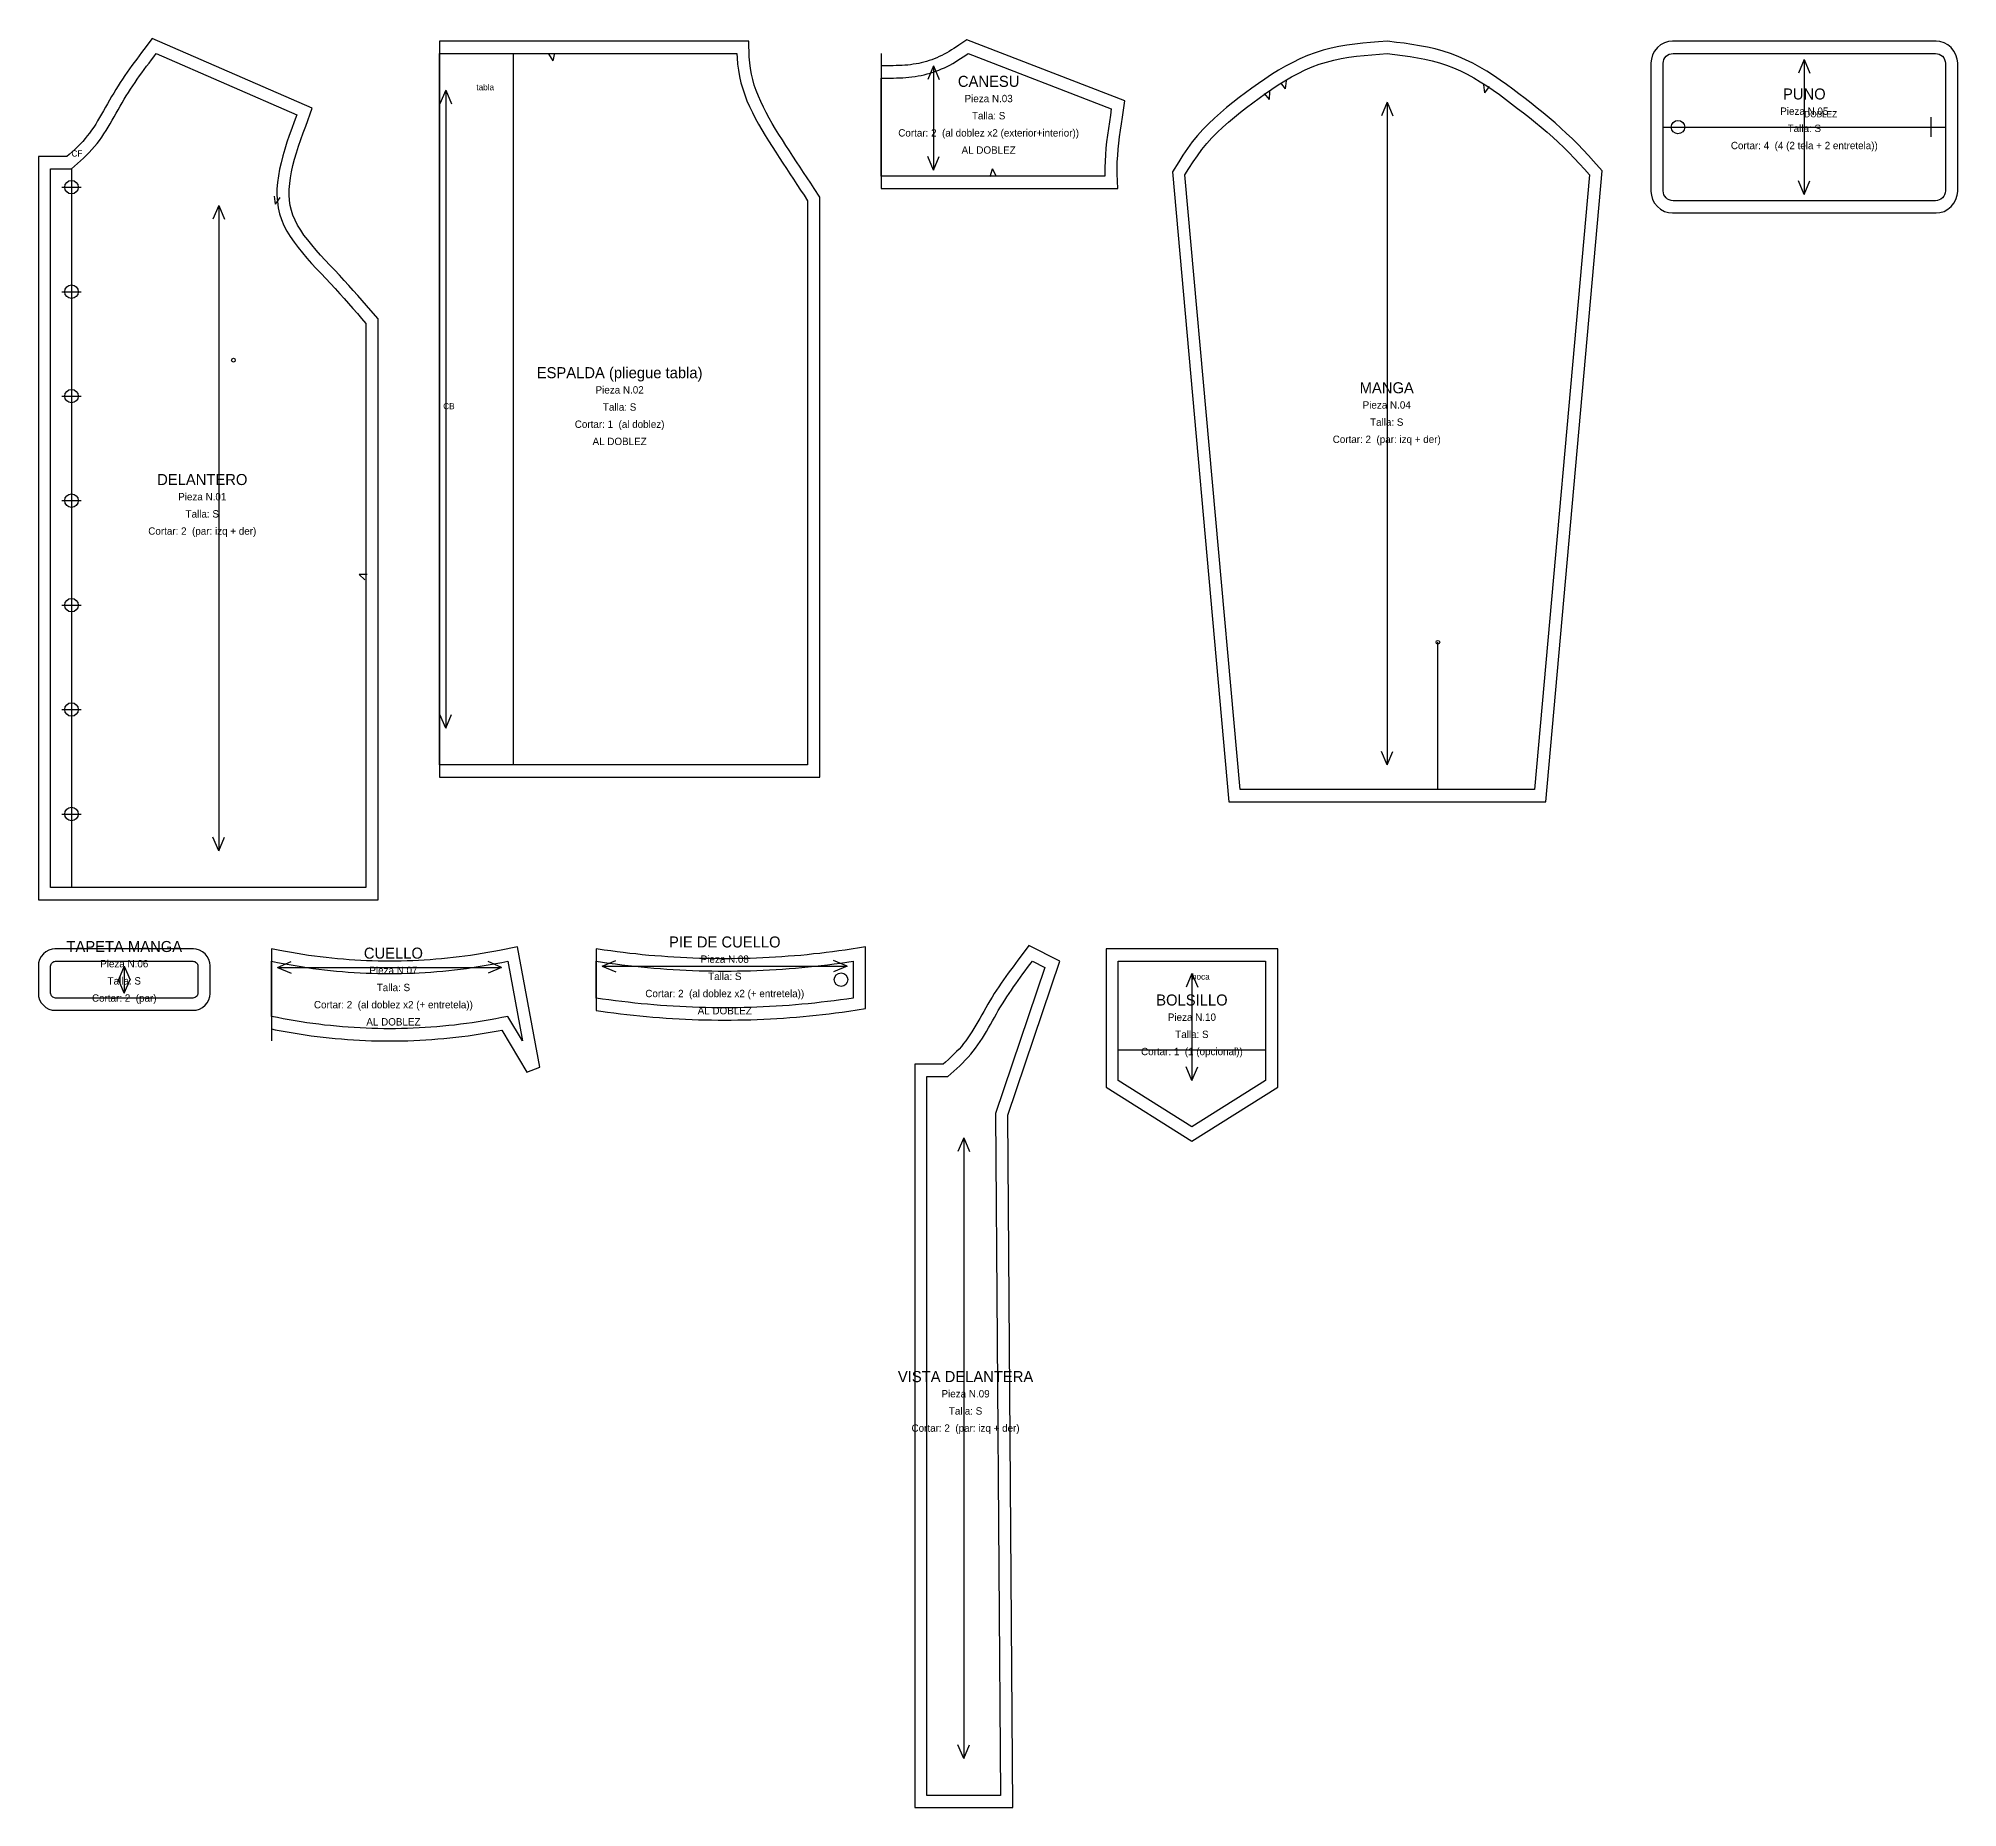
# Model space of a CAD drawing. Header units: centimetres. Extents: x -1 to 155, y -143 to 1.
import ezdxf
from ezdxf.enums import TextEntityAlignment as Align

# ---------------------------------------------------------------- set-up
doc = ezdxf.new("R2010")
doc.units = ezdxf.units.CM
for name, color, linetype in [('BOTONES', 30, 'Continuous'), ('CENTROS', 5, 'Continuous'), ('CONSTRUCCION', 8, 'Continuous'), ('CORTE', 1, 'Continuous'), ('COSTURA', 3, 'Continuous'), ('DOBLEZ', 6, 'Continuous'), ('HILO', 2, 'Continuous'), ('OJAL', 200, 'Continuous'), ('PIQUETES', 4, 'Continuous'), ('REFERENCIAS', 9, 'Continuous'), ('TEXTOS', 7, 'Continuous')]:
    doc.layers.add(name, color=color, linetype=linetype)

msp = doc.modelspace()

# ---------------------------------------------------------------- linework, layer by layer
at = {"layer": 'BOTONES'}
for centre in [(132.65, -6), (1.7, -10.9), (1.7, -19.42), (1.7, -27.93), (1.7, -36.45), (1.7, -44.97), (1.7, -53.48), (1.7, -62), (64.43, -75.5)]:
    msp.add_circle(centre, 0.55, dxfattribs=at)
at = {"layer": 'CENTROS'}
for centre in [(14.9, -25), (113.08, -48)]:
    msp.add_circle(centre, 0.15, dxfattribs=at)
at = {"layer": 'CONSTRUCCION'}
for p, q in [((31.7, 0), (31.7, -58)), ((37.7, 0), (37.7, -58)), ((131.45, -6), (154.45, -6)), ((1.7, -9.4), (1.7, -68)), ((113.08, -60), (113.08, -48)), ((87.03, -81.22), (99.03, -81.22))]:
    msp.add_line(p, q, dxfattribs=at)
at = {"layer": 'CORTE'}
for points in [[(-1, -69), (26.7, -69), (26.7, -21.62), (26.1, -20.94), (25.75, -20.54), (25.39, -20.13), (25.03, -19.72), (24.67, -19.32), (24.3, -18.91), (23.93, -18.5), (23.55, -18.08), (23.16, -17.67), (22.77, -17.26), (22.38, -16.84), (22.01, -16.43), (21.64, -16.02), (21.29, -15.61), (20.96, -15.2), (20.65, -14.8), (20.38, -14.39), (20.13, -13.99), (19.92, -13.59), (19.75, -13.19), (19.62, -12.79), (19.53, -12.39), (19.47, -11.97), (19.45, -11.53), (19.45, -11.08), (19.49, -10.61), (19.55, -10.13), (19.64, -9.64), (19.75, -9.13), (19.89, -8.62), (20.04, -8.09), (20.21, -7.55), (20.39, -7.01), (20.59, -6.46), (20.79, -5.91), (21.32, -4.46), (8.27, 1.23), (7.6, 0.34), (7.41, 0.08), (7.21, -0.19), (7.02, -0.45), (6.82, -0.72), (6.63, -0.98), (6.43, -1.25), (6.24, -1.53), (6.05, -1.8), (5.86, -2.08), (5.68, -2.36), (5.49, -2.64), (5.31, -2.93), (5.14, -3.22), (4.96, -3.51), (4.8, -3.8), (4.63, -4.09), (4.47, -4.38), (4.31, -4.66), (4.15, -4.94), (3.99, -5.22), (3.83, -5.49), (3.67, -5.75), (3.51, -6), (3.34, -6.25), (3.17, -6.49), (2.99, -6.72), (2.81, -6.94), (2.62, -7.16), (2.42, -7.37), (2.21, -7.59), (1.99, -7.8), (1.76, -8.01), (1.52, -8.22), (1.32, -8.4), (-1, -8.4), (-1, -69)], [(62.7, -11.7), (62.24, -11.01), (61.96, -10.58), (61.67, -10.14), (61.38, -9.7), (61.09, -9.27), (60.8, -8.83), (60.51, -8.38), (60.22, -7.94), (59.94, -7.5), (59.65, -7.05), (59.37, -6.6), (59.09, -6.16), (58.82, -5.71), (58.57, -5.26), (58.32, -4.81), (58.1, -4.37), (57.88, -3.92), (57.69, -3.47), (57.52, -3.02), (57.36, -2.57), (57.24, -2.13), (57.13, -1.68), (57.05, -1.22), (56.99, -0.76), (56.95, -0.28), (56.9, 1), (31.7, 1), (31.7, -59), (62.7, -59), (62.7, -11.7)], [(86.94, -9.8), (86.93, -9.32), (86.95, -8.82), (86.98, -8.32), (87.02, -7.81), (87.07, -7.3), (87.14, -6.78), (87.21, -6.25), (87.28, -5.72), (87.37, -5.19), (87.57, -3.86), (74.67, 1.12), (74.03, 0.69), (73.83, 0.55), (73.63, 0.42), (73.43, 0.29), (73.23, 0.17), (73.04, 0.05), (72.84, -0.05), (72.64, -0.16), (72.44, -0.25), (72.24, -0.34), (72.03, -0.43), (71.82, -0.51), (71.61, -0.58), (71.4, -0.65), (71.19, -0.71), (70.97, -0.76), (70.76, -0.81), (70.54, -0.85), (70.32, -0.88), (70.09, -0.91), (69.87, -0.94), (69.64, -0.96), (69.41, -0.97), (69.17, -0.98), (68.93, -0.99), (68.69, -1), (68.45, -1), (68.2, -1), (67.95, -1), (67.7, -1), (67.7, -11), (86.98, -11), (86.94, -9.8)], [(96.04, -61), (121.87, -61), (126.48, -9.56), (125.77, -8.77), (125.35, -8.31), (124.92, -7.85), (124.48, -7.39), (124.03, -6.94), (123.57, -6.51), (123.11, -6.08), (122.64, -5.66), (122.16, -5.25), (121.67, -4.85), (121.18, -4.45), (120.69, -4.06), (120.19, -3.67), (119.69, -3.29), (119.18, -2.91), (118.67, -2.53), (118.15, -2.16), (117.61, -1.8), (117.06, -1.45), (116.5, -1.12), (115.93, -0.8), (115.34, -0.51), (114.74, -0.24), (114.12, -0.01), (113.5, 0.19), (112.86, 0.37), (112.23, 0.51), (111.59, 0.63), (110.96, 0.74), (110.33, 0.83), (109.7, 0.91), (108.98, 1), (108.24, 0.95), (107.6, 0.9), (106.96, 0.84), (106.31, 0.77), (105.66, 0.68), (105.01, 0.57), (104.37, 0.43), (103.72, 0.27), (103.08, 0.06), (102.46, -0.17), (101.84, -0.43), (101.25, -0.72), (100.66, -1.04), (100.09, -1.37), (99.53, -1.72), (98.98, -2.08), (98.45, -2.45), (97.92, -2.83), (97.4, -3.21), (96.88, -3.6), (96.36, -4), (95.86, -4.41), (95.36, -4.83), (94.87, -5.27), (94.39, -5.73), (93.93, -6.2), (93.49, -6.69), (93.06, -7.21), (92.67, -7.75), (92.3, -8.29), (91.95, -8.83), (91.44, -9.65), (96.04, -61)], [(130.45, -11.25), (130.48, -11.55), (130.58, -11.89), (130.75, -12.2), (130.97, -12.48), (131.24, -12.7), (131.56, -12.87), (131.89, -12.97), (132.2, -13), (153.69, -13), (154, -12.97), (154.34, -12.87), (154.65, -12.7), (154.92, -12.48), (155.15, -12.2), (155.31, -11.89), (155.42, -11.55), (155.45, -11.25), (155.45, -0.75), (155.42, -0.45), (155.31, -0.11), (155.15, 0.2), (154.92, 0.48), (154.65, 0.7), (154.34, 0.87), (154, 0.97), (153.69, 1), (132.2, 1), (131.89, 0.97), (131.56, 0.87), (131.24, 0.7), (130.97, 0.48), (130.75, 0.2), (130.58, -0.11), (130.48, -0.45), (130.45, -0.75), (130.45, -11.25)], [(-1, -76.65), (-0.98, -76.87), (-0.9, -77.14), (-0.77, -77.38), (-0.59, -77.59), (-0.38, -77.77), (-0.14, -77.9), (0.13, -77.98), (0.35, -78), (11.65, -78), (11.87, -77.98), (12.14, -77.9), (12.38, -77.77), (12.59, -77.59), (12.77, -77.38), (12.9, -77.14), (12.98, -76.87), (13, -76.65), (13, -74.35), (12.98, -74.13), (12.9, -73.86), (12.77, -73.62), (12.59, -73.41), (12.38, -73.23), (12.14, -73.1), (11.87, -73.02), (11.65, -73), (0.35, -73), (0.13, -73.02), (-0.14, -73.1), (-0.38, -73.23), (-0.59, -73.41), (-0.77, -73.62), (-0.9, -73.86), (-0.98, -74.13), (-1, -74.35), (-1, -76.65)], [(18.78, -79.67), (19.27, -79.76), (19.76, -79.85), (20.25, -79.93), (20.75, -80), (21.24, -80.07), (21.73, -80.13), (22.22, -80.19), (22.71, -80.24), (23.2, -80.29), (23.7, -80.34), (24.19, -80.37), (24.68, -80.41), (25.17, -80.44), (25.66, -80.46), (26.16, -80.48), (26.65, -80.49), (27.14, -80.5), (27.63, -80.5), (28.12, -80.5), (28.62, -80.49), (29.11, -80.48), (29.6, -80.46), (30.09, -80.44), (30.58, -80.41), (31.08, -80.37), (31.57, -80.34), (32.06, -80.29), (32.55, -80.24), (33.04, -80.19), (33.53, -80.13), (34.03, -80.07), (34.52, -80), (35.01, -79.93), (35.5, -79.85), (35.99, -79.76), (36.48, -79.67), (36.77, -79.62), (38.82, -83.04), (39.88, -82.64), (38.06, -72.82), (36.59, -73.12), (36.12, -73.21), (35.65, -73.29), (35.17, -73.37), (34.7, -73.45), (34.23, -73.52), (33.76, -73.59), (33.29, -73.65), (32.82, -73.7), (32.34, -73.76), (31.87, -73.8), (31.4, -73.84), (30.93, -73.88), (30.46, -73.91), (29.99, -73.94), (29.52, -73.96), (29.05, -73.98), (28.57, -73.99), (28.1, -74), (27.63, -74), (27.16, -74), (26.69, -73.99), (26.22, -73.98), (25.75, -73.96), (25.28, -73.94), (24.8, -73.91), (24.33, -73.88), (23.86, -73.84), (23.39, -73.8), (22.92, -73.76), (22.45, -73.7), (21.98, -73.65), (21.5, -73.59), (21.03, -73.52), (20.56, -73.45), (20.09, -73.37), (19.62, -73.29), (19.15, -73.21), (18.68, -73.12), (18, -72.98), (18, -79.52), (18.29, -79.58), (18.78, -79.67)], [(45.38, -78.14), (45.91, -78.21), (46.44, -78.28), (46.97, -78.34), (47.5, -78.4), (48.03, -78.46), (48.57, -78.51), (49.1, -78.55), (49.63, -78.6), (50.16, -78.64), (50.69, -78.67), (51.22, -78.7), (51.76, -78.73), (52.29, -78.75), (52.82, -78.77), (53.35, -78.78), (53.88, -78.79), (54.41, -78.8), (54.95, -78.8), (55.48, -78.8), (56.01, -78.79), (56.54, -78.78), (57.07, -78.77), (57.6, -78.75), (58.14, -78.73), (58.67, -78.7), (59.2, -78.67), (59.73, -78.64), (60.26, -78.6), (60.79, -78.55), (61.33, -78.51), (61.86, -78.46), (62.39, -78.4), (62.92, -78.34), (63.45, -78.28), (63.98, -78.21), (64.52, -78.14), (65.05, -78.07), (66.43, -77.86), (66.43, -72.84), (64.76, -73.09), (64.24, -73.16), (63.73, -73.23), (63.21, -73.3), (62.69, -73.36), (62.18, -73.41), (61.66, -73.47), (61.14, -73.52), (60.63, -73.56), (60.11, -73.6), (59.59, -73.64), (59.08, -73.67), (58.56, -73.7), (58.04, -73.73), (57.53, -73.75), (57.01, -73.77), (56.5, -73.78), (55.98, -73.79), (55.46, -73.8), (54.95, -73.8), (54.43, -73.8), (53.91, -73.79), (53.4, -73.78), (52.88, -73.77), (52.36, -73.75), (51.85, -73.73), (51.33, -73.7), (50.81, -73.67), (50.3, -73.64), (49.78, -73.6), (49.26, -73.56), (48.75, -73.52), (48.23, -73.47), (47.71, -73.41), (47.2, -73.36), (46.68, -73.3), (46.17, -73.23), (45.65, -73.16), (45.13, -73.09), (44.46, -72.99), (44.46, -78.01), (44.84, -78.07), (45.38, -78.14)], [(70.43, -143), (78.44, -143), (78.03, -86.56), (82.25, -73.99), (79.73, -72.73), (79.03, -73.66), (78.84, -73.92), (78.64, -74.19), (78.45, -74.45), (78.25, -74.72), (78.06, -74.98), (77.86, -75.25), (77.67, -75.53), (77.48, -75.8), (77.29, -76.08), (77.11, -76.36), (76.92, -76.64), (76.74, -76.93), (76.56, -77.22), (76.39, -77.51), (76.22, -77.8), (76.06, -78.09), (75.9, -78.38), (75.74, -78.66), (75.58, -78.94), (75.42, -79.22), (75.26, -79.49), (75.1, -79.75), (74.94, -80), (74.77, -80.25), (74.6, -80.49), (74.42, -80.72), (74.24, -80.94), (74.05, -81.16), (73.85, -81.37), (73.63, -81.59), (73.41, -81.8), (73.19, -82.01), (72.95, -82.22), (72.75, -82.4), (70.43, -82.4), (70.43, -143)], [(86.03, -84.27), (93.03, -88.68), (100.03, -84.27), (100.03, -73), (86.03, -73), (86.03, -84.27)]]:
    msp.add_lwpolyline(points, close=True, dxfattribs=at)
at = {"layer": 'COSTURA'}
for points in [[(0, -9.4), (1.7, -9.4), (1.95, -9.18), (2.19, -8.97), (2.43, -8.75), (2.67, -8.52), (2.91, -8.3), (3.14, -8.07), (3.36, -7.83), (3.57, -7.59), (3.78, -7.34), (3.97, -7.08), (4.16, -6.82), (4.34, -6.55), (4.52, -6.28), (4.69, -6), (4.85, -5.72), (5.02, -5.44), (5.18, -5.16), (5.34, -4.87), (5.5, -4.58), (5.66, -4.3), (5.83, -4.02), (5.99, -3.73), (6.16, -3.46), (6.34, -3.18), (6.51, -2.91), (6.69, -2.64), (6.88, -2.37), (7.06, -2.1), (7.25, -1.83), (7.44, -1.57), (7.63, -1.3), (7.82, -1.04), (8.02, -0.78), (8.21, -0.52), (8.4, -0.26), (8.6, 0), (20.06, -5), (19.85, -5.56), (19.65, -6.12), (19.45, -6.68), (19.26, -7.24), (19.08, -7.8), (18.92, -8.35), (18.78, -8.9), (18.66, -9.44), (18.56, -9.98), (18.49, -10.51), (18.45, -11.04), (18.45, -11.56), (18.48, -12.07), (18.55, -12.57), (18.66, -13.06), (18.82, -13.54), (19.02, -14.01), (19.26, -14.48), (19.53, -14.93), (19.84, -15.38), (20.17, -15.82), (20.52, -16.25), (20.89, -16.68), (21.27, -17.11), (21.65, -17.52), (22.04, -17.94), (22.43, -18.35), (22.81, -18.76), (23.19, -19.17), (23.56, -19.58), (23.92, -19.98), (24.28, -20.39), (24.64, -20.79), (25, -21.2), (25.35, -21.6), (25.7, -22), (25.7, -68), (0, -68)], [(31.7, 0), (37.7, 0), (55.94, 0), (55.96, -0.34), (56, -0.86), (56.06, -1.37), (56.15, -1.88), (56.27, -2.38), (56.41, -2.87), (56.58, -3.36), (56.76, -3.85), (56.97, -4.33), (57.2, -4.81), (57.44, -5.28), (57.69, -5.75), (57.96, -6.21), (58.24, -6.68), (58.52, -7.13), (58.81, -7.59), (59.1, -8.04), (59.39, -8.49), (59.68, -8.93), (59.97, -9.37), (60.26, -9.81), (60.54, -10.25), (60.83, -10.69), (61.12, -11.13), (61.41, -11.56), (61.7, -12), (61.7, -58), (37.7, -58), (31.7, -58)], [(67.7, -2), (67.95, -2), (68.2, -2), (68.46, -2), (68.71, -2), (68.96, -1.99), (69.21, -1.98), (69.46, -1.97), (69.71, -1.95), (69.96, -1.93), (70.21, -1.91), (70.46, -1.87), (70.71, -1.83), (70.95, -1.79), (71.2, -1.73), (71.44, -1.67), (71.69, -1.61), (71.93, -1.53), (72.16, -1.45), (72.4, -1.36), (72.63, -1.26), (72.86, -1.16), (73.09, -1.05), (73.31, -0.94), (73.53, -0.81), (73.75, -0.69), (73.96, -0.55), (74.17, -0.42), (74.38, -0.28), (74.59, -0.14), (74.8, 0), (86.46, -4.5), (86.38, -5.04), (86.3, -5.58), (86.22, -6.11), (86.14, -6.65), (86.08, -7.19), (86.02, -7.72), (85.98, -8.25), (85.95, -8.78), (85.93, -9.3), (85.94, -9.83), (85.94, -10), (67.7, -10)], [(92.46, -9.9), (92.79, -9.37), (93.13, -8.84), (93.48, -8.33), (93.85, -7.83), (94.25, -7.35), (94.66, -6.88), (95.1, -6.44), (95.55, -6.01), (96.01, -5.59), (96.49, -5.18), (96.99, -4.79), (97.49, -4.4), (97.99, -4.02), (98.5, -3.64), (99.02, -3.27), (99.54, -2.91), (100.07, -2.56), (100.61, -2.23), (101.15, -1.91), (101.7, -1.62), (102.26, -1.34), (102.83, -1.1), (103.41, -0.88), (104, -0.7), (104.59, -0.54), (105.2, -0.41), (105.82, -0.31), (106.44, -0.22), (107.06, -0.15), (107.69, -0.1), (108.32, -0.05), (108.95, 0), (109.57, -0.08), (110.19, -0.16), (110.81, -0.25), (111.42, -0.35), (112.02, -0.47), (112.62, -0.6), (113.21, -0.76), (113.79, -0.95), (114.36, -1.17), (114.92, -1.41), (115.47, -1.69), (116.01, -1.98), (116.54, -2.3), (117.06, -2.64), (117.58, -2.98), (118.09, -3.35), (118.59, -3.71), (119.09, -4.09), (119.58, -4.47), (120.07, -4.85), (120.56, -5.23), (121.04, -5.62), (121.51, -6.01), (121.98, -6.41), (122.44, -6.82), (122.89, -7.24), (123.34, -7.66), (123.77, -8.09), (124.2, -8.54), (124.62, -8.99), (125.03, -9.44), (125.45, -9.9), (120.95, -60), (96.95, -60)], [(131.45, -0.8), (131.46, -0.64), (131.51, -0.49), (131.58, -0.36), (131.68, -0.23), (131.8, -0.13), (131.94, -0.06), (132.09, -0.02), (132.25, 0), (153.65, 0), (153.8, -0.02), (153.95, -0.06), (154.09, -0.13), (154.21, -0.23), (154.31, -0.36), (154.38, -0.49), (154.43, -0.64), (154.45, -0.8), (154.45, -11.2), (154.43, -11.36), (154.38, -11.51), (154.31, -11.64), (154.21, -11.77), (154.09, -11.87), (153.95, -11.94), (153.8, -11.98), (153.65, -12), (132.25, -12), (132.09, -11.98), (131.94, -11.94), (131.8, -11.87), (131.68, -11.77), (131.58, -11.64), (131.51, -11.51), (131.46, -11.36), (131.45, -11.2)], [(0, -74.4), (0.01, -74.32), (0.03, -74.25), (0.07, -74.18), (0.12, -74.12), (0.18, -74.07), (0.25, -74.03), (0.32, -74.01), (0.4, -74), (11.6, -74), (11.68, -74.01), (11.75, -74.03), (11.82, -74.07), (11.88, -74.12), (11.93, -74.18), (11.97, -74.25), (11.99, -74.32), (12, -74.4), (12, -76.6), (11.99, -76.68), (11.97, -76.75), (11.93, -76.82), (11.88, -76.88), (11.82, -76.93), (11.75, -76.97), (11.68, -76.99), (11.6, -77), (0.4, -77), (0.32, -76.99), (0.25, -76.97), (0.18, -76.93), (0.12, -76.88), (0.07, -76.82), (0.03, -76.75), (0.01, -76.68), (0, -76.6)], [(18, -74), (18.48, -74.1), (18.96, -74.19), (19.44, -74.28), (19.93, -74.36), (20.41, -74.44), (20.89, -74.51), (21.37, -74.58), (21.85, -74.64), (22.33, -74.7), (22.82, -74.75), (23.3, -74.8), (23.78, -74.84), (24.26, -74.88), (24.74, -74.91), (25.22, -74.94), (25.71, -74.96), (26.19, -74.98), (26.67, -74.99), (27.15, -75), (27.63, -75), (28.11, -75), (28.6, -74.99), (29.08, -74.98), (29.56, -74.96), (30.04, -74.94), (30.52, -74.91), (31, -74.88), (31.48, -74.84), (31.97, -74.8), (32.45, -74.75), (32.93, -74.7), (33.41, -74.64), (33.89, -74.58), (34.37, -74.51), (34.86, -74.44), (35.34, -74.36), (35.82, -74.28), (36.3, -74.19), (36.78, -74.1), (37.26, -74), (38.46, -80.5), (37.26, -78.5), (36.78, -78.6), (36.3, -78.69), (35.82, -78.78), (35.34, -78.86), (34.86, -78.94), (34.37, -79.01), (33.89, -79.08), (33.41, -79.14), (32.93, -79.2), (32.45, -79.25), (31.97, -79.3), (31.48, -79.34), (31, -79.38), (30.52, -79.41), (30.04, -79.44), (29.56, -79.46), (29.08, -79.48), (28.6, -79.49), (28.11, -79.5), (27.63, -79.5), (27.15, -79.5), (26.67, -79.49), (26.19, -79.48), (25.71, -79.46), (25.22, -79.44), (24.74, -79.41), (24.26, -79.38), (23.78, -79.34), (23.3, -79.3), (22.82, -79.25), (22.33, -79.2), (21.85, -79.14), (21.37, -79.08), (20.89, -79.01), (20.41, -78.94), (19.93, -78.86), (19.44, -78.78), (18.96, -78.69), (18.48, -78.6), (18, -78.5)], [(44.46, -74), (44.99, -74.08), (45.51, -74.15), (46.04, -74.22), (46.56, -74.29), (47.08, -74.35), (47.61, -74.41), (48.13, -74.46), (48.66, -74.51), (49.18, -74.56), (49.71, -74.6), (50.23, -74.64), (50.75, -74.67), (51.28, -74.7), (51.8, -74.73), (52.33, -74.75), (52.85, -74.77), (53.37, -74.78), (53.9, -74.79), (54.42, -74.8), (54.95, -74.8), (55.47, -74.8), (55.99, -74.79), (56.52, -74.78), (57.04, -74.77), (57.57, -74.75), (58.09, -74.73), (58.61, -74.7), (59.14, -74.67), (59.66, -74.64), (60.19, -74.6), (60.71, -74.56), (61.24, -74.51), (61.76, -74.46), (62.28, -74.41), (62.81, -74.35), (63.33, -74.29), (63.86, -74.22), (64.38, -74.15), (64.9, -74.08), (65.43, -74), (65.43, -77), (64.9, -77.08), (64.38, -77.15), (63.86, -77.22), (63.33, -77.29), (62.81, -77.35), (62.28, -77.41), (61.76, -77.46), (61.24, -77.51), (60.71, -77.56), (60.19, -77.6), (59.66, -77.64), (59.14, -77.67), (58.61, -77.7), (58.09, -77.73), (57.57, -77.75), (57.04, -77.77), (56.52, -77.78), (55.99, -77.79), (55.47, -77.8), (54.95, -77.8), (54.42, -77.8), (53.9, -77.79), (53.37, -77.78), (52.85, -77.77), (52.33, -77.75), (51.8, -77.73), (51.28, -77.7), (50.75, -77.67), (50.23, -77.64), (49.71, -77.6), (49.18, -77.56), (48.66, -77.51), (48.13, -77.46), (47.61, -77.41), (47.08, -77.35), (46.56, -77.29), (46.04, -77.22), (45.51, -77.15), (44.99, -77.08), (44.46, -77)], [(71.43, -83.4), (73.13, -83.4), (73.37, -83.18), (73.62, -82.97), (73.86, -82.75), (74.1, -82.52), (74.34, -82.3), (74.56, -82.07), (74.79, -81.83), (75, -81.59), (75.21, -81.34), (75.4, -81.08), (75.59, -80.82), (75.77, -80.55), (75.95, -80.28), (76.12, -80), (76.28, -79.72), (76.45, -79.44), (76.61, -79.16), (76.77, -78.87), (76.93, -78.58), (77.09, -78.3), (77.25, -78.02), (77.42, -77.73), (77.59, -77.46), (77.77, -77.18), (77.94, -76.91), (78.12, -76.64), (78.31, -76.37), (78.49, -76.1), (78.68, -75.83), (78.87, -75.57), (79.06, -75.3), (79.25, -75.04), (79.44, -74.78), (79.64, -74.52), (79.83, -74.26), (80.03, -74), (81.03, -74.5), (77.03, -86.4), (77.43, -142), (71.43, -142)], [(87.03, -74), (99.03, -74), (99.03, -83.72), (93.03, -87.5), (87.03, -83.72)]]:
    msp.add_lwpolyline(points, close=True, dxfattribs=at)
at = {"layer": 'DOBLEZ'}
for p, q in [((31.7, 0), (31.7, -58)), ((67.7, 0), (67.7, -10)), ((18, -74), (18, -80.5)), ((44.46, -74), (44.46, -77.8))]:
    msp.add_line(p, q, dxfattribs=at)
at = {"layer": 'HILO'}
for p, q in [((71.96, -1), (71.49, -2.11)), ((71.96, -1), (71.96, -9.5)), ((71.96, -1), (72.43, -2.11)), ((142.95, -0.5), (142.48, -1.61)), ((142.95, -0.5), (142.95, -11.5)), ((142.95, -0.5), (143.41, -1.61)), ((32.2, -3), (31.73, -4.11)), ((32.2, -3), (32.2, -55)), ((32.2, -3), (32.67, -4.11)), ((108.95, -3.96), (108.49, -5.07)), ((108.95, -3.96), (108.95, -58)), ((108.95, -3.96), (109.42, -5.07)), ((71.96, -9.5), (71.49, -8.39)), ((71.96, -9.5), (72.43, -8.39)), ((142.95, -11.5), (142.48, -10.39)), ((142.95, -11.5), (143.41, -10.39)), ((13.7, -12.4), (13.23, -13.51)), ((13.7, -12.4), (13.7, -65)), ((13.7, -12.4), (14.17, -13.51)), ((32.2, -55), (31.73, -53.89)), ((32.2, -55), (32.67, -53.89)), ((108.95, -58), (108.49, -56.89)), ((108.95, -58), (109.42, -56.89)), ((13.7, -65), (13.23, -63.89)), ((13.7, -65), (14.17, -63.89)), ((6, -74.4), (5.53, -75.51)), ((6, -74.4), (6, -76.6)), ((6, -74.4), (6.47, -75.51)), ((18.5, -74.5), (19.61, -74.03)), ((18.5, -74.5), (36.76, -74.5)), ((18.5, -74.5), (19.61, -74.97)), ((36.76, -74.5), (35.66, -74.03)), ((36.76, -74.5), (35.66, -74.97)), ((44.96, -74.4), (46.07, -73.93)), ((44.96, -74.4), (64.93, -74.4)), ((44.96, -74.4), (46.07, -74.87)), ((64.93, -74.4), (63.82, -73.93)), ((64.93, -74.4), (63.82, -74.87)), ((93.03, -75), (92.56, -76.11)), ((93.03, -75), (93.03, -83.72)), ((93.03, -75), (93.5, -76.11)), ((6, -76.6), (5.53, -75.49)), ((6, -76.6), (6.47, -75.49)), ((93.03, -83.72), (92.56, -82.61)), ((93.03, -83.72), (93.5, -82.61)), ((74.43, -88.4), (73.96, -89.51)), ((74.43, -88.4), (74.43, -139)), ((74.43, -88.4), (74.9, -89.51)), ((74.43, -139), (73.96, -137.89)), ((74.43, -139), (74.9, -137.89))]:
    msp.add_line(p, q, dxfattribs=at)
at = {"layer": 'OJAL'}
for p, q in [((153.25, -5.2), (153.25, -6.8)), ((0.9, -10.9), (2.5, -10.9)), ((0.9, -19.42), (2.5, -19.42)), ((0.9, -27.93), (2.5, -27.93)), ((0.9, -36.45), (2.5, -36.45)), ((0.9, -44.97), (2.5, -44.97)), ((0.9, -53.48), (2.5, -53.48)), ((0.9, -62), (2.5, -62))]:
    msp.add_line(p, q, dxfattribs=at)
at = {"layer": 'PIQUETES'}
for p, q in [((41.06, 0.04), (40.93, -0.59)), ((40.59, -0.04), (40.93, -0.59)), ((99.36, -3.11), (99.34, -3.75)), ((100.24, -2.38), (100.64, -2.89)), ((100.7, -2.24), (100.64, -2.89)), ((116.81, -2.56), (116.87, -3.2)), ((117.27, -2.69), (116.87, -3.2)), ((98.91, -3.27), (99.34, -3.75)), ((76.58, -10.02), (76.77, -9.4)), ((77.06, -9.98), (76.77, -9.4)), ((18.22, -11.63), (18.31, -12.27)), ((18.69, -11.74), (18.31, -12.27)), ((25.61, -42.92), (25.14, -42.48)), ((25.79, -42.48), (25.14, -42.48))]:
    msp.add_line(p, q, dxfattribs=at)

# ---------------------------------------------------------------- texts
at = {"layer": 'REFERENCIAS'}
for s, p in [('tabla', (34.7, -3)), ('DOBLEZ', (142.95, -5.2)), ('CF', (1.7, -8.4)), ('CB', (32, -29)), ('boca', (93.03, -75.5))]:
    msp.add_text(s, height=0.5, dxfattribs=at).set_placement(p)
at = {"layer": 'TEXTOS'}
for s, height, p in [('CANESU', 0.9, (76.46, -2.27)), ('PUNO', 0.9, (142.95, -3.3)), ('Pieza N.03', 0.6, (76.46, -3.67)), ('Pieza N.05', 0.6, (142.95, -4.7)), ('Cortar: 2  (al doblez x2 (exterior+interior))', 0.6, (76.46, -6.47)), ('Talla: S', 0.6, (76.46, -5.07)), ('Talla: S', 0.6, (142.95, -6.1)), ('AL DOBLEZ', 0.6, (76.46, -7.87)), ('Cortar: 4  (4 (2 tela + 2 entretela))', 0.6, (142.95, -7.5)), ('ESPALDA (pliegue tabla)', 0.9, (46.38, -26.02)), ('Pieza N.02', 0.6, (46.38, -27.42)), ('MANGA', 0.9, (108.91, -27.25)), ('Talla: S', 0.6, (46.38, -28.82)), ('Pieza N.04', 0.6, (108.91, -28.65)), ('Talla: S', 0.6, (108.91, -30.05)), ('Cortar: 1  (al doblez)', 0.6, (46.38, -30.22)), ('Cortar: 2  (par: izq + der)', 0.6, (108.91, -31.45)), ('AL DOBLEZ', 0.6, (46.38, -31.62)), ('DELANTERO', 0.9, (12.36, -34.73)), ('Pieza N.01', 0.6, (12.36, -36.13)), ('Talla: S', 0.6, (12.36, -37.53)), ('Cortar: 2  (par: izq + der)', 0.6, (12.36, -38.93)), ('TAPETA MANGA', 0.9, (6, -72.8)), ('CUELLO', 0.9, (27.94, -73.34)), ('PIE DE CUELLO', 0.9, (54.95, -72.43)), ('Pieza N.08', 0.6, (54.95, -73.83)), ('Pieza N.06', 0.6, (6, -74.2)), ('Pieza N.07', 0.6, (27.94, -74.74)), ('Talla: S', 0.6, (54.95, -75.23)), ('Talla: S', 0.6, (6, -75.6)), ('Talla: S', 0.6, (27.94, -76.14)), ('Cortar: 2  (al doblez x2 (+ entretela))', 0.6, (54.95, -76.63)), ('Cortar: 2  (par)', 0.6, (6, -77)), ('Cortar: 2  (al doblez x2 (+ entretela))', 0.6, (27.94, -77.54)), ('AL DOBLEZ', 0.6, (54.95, -78.03)), ('BOLSILLO', 0.9, (93.03, -77.16)), ('AL DOBLEZ', 0.6, (27.94, -78.94)), ('Pieza N.10', 0.6, (93.03, -78.56)), ('Talla: S', 0.6, (93.03, -79.96)), ('Cortar: 1  (1 (opcional))', 0.6, (93.03, -81.36)), ('VISTA DELANTERA', 0.9, (74.58, -107.86)), ('Pieza N.09', 0.6, (74.58, -109.26)), ('Talla: S', 0.6, (74.58, -110.66)), ('Cortar: 2  (par: izq + der)', 0.6, (74.58, -112.06))]:
    msp.add_text(s, height=height, dxfattribs=at).set_placement(p, align=Align.MIDDLE_CENTER)

doc.saveas('drawing.dxf')
